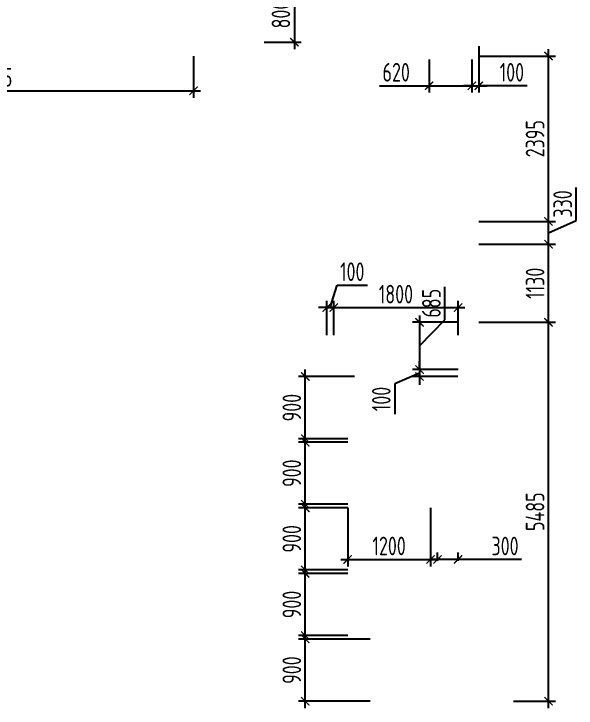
# Model space of a CAD drawing. Header units: millimetres. Extents: x -350007 to 535970, y -888 to 133718.
# Drawn here: x -31934 to -23791, y 61556 to 71606 of the extents above; entities that cross this region are included whole.
import ezdxf

# ---------------------------------------------------------------- set-up
doc = ezdxf.new("R2010")
doc.units = ezdxf.units.MM
doc.layers.add('АР_Размеры нов.', color=15, linetype='Continuous', lineweight=0)
doc.styles.add('ISOCPEUR', font='isocpeur.ttf', dxfattribs={"width": 0.7})
doc.dimstyles.new('R_100', dxfattribs={"dimtxt": 270, "dimasz": 120, "dimexe": 100, "dimexo": 0, "dimgap": 60, "dimtad": 1, "dimdec": 0, "dimrnd": 5, "dimzin": 0, "dimdsep": 46, "dimtxsty": 'ISOCPEUR', "dimblk": 'ARCHTICK', "dimcen": 0, "dimdle": 100, "dimclrd": 256, "dimclre": 256, "dimclrt": 256, "dimadec": 0, "dimazin": 0, "dimtfac": 2, "dimtdec": 0, "dimtofl": 0, "dimtmove": 1, "dimatfit": 3, "dimfxl": 1, "dimtvp": 3, "dimtolj": 1, "dimtzin": 0, "dimarcsym": 0})

# ---------------------------------------------------------------- blocks, each defined once
blk = doc.blocks.new('_ArchTick')
at = {"color": 0, "linetype": 'ByBlock', "const_width": 0.15}
blk.add_lwpolyline([(-0.5, -0.5), (0.5, 0.5)], dxfattribs=at)
blk = doc.blocks.new('*D2837')
at = {"layer": 'АР_Размеры нов.', "lineweight": -2, "ltscale": 500, "transparency": 16777216}
for p, q in [((-27714, 61556), (-27714, 62656)), ((-26772, 62556), (-27814, 62556)), ((-26772, 61656), (-27814, 61656))]:
    blk.add_line(p, q, dxfattribs=at)
at = {"layer": 'АР_Размеры нов.', "lineweight": -2, "ltscale": 500, "transparency": 16777216, "xscale": 120, "yscale": 120, "zscale": 120}
for p, rotation in [((-27714, 62556), 90), ((-27714, 61656), 270)]:
    blk.add_blockref('_ArchTick', p, dxfattribs=dict(at, rotation=rotation))
at = {"layer": 'АР_Размеры нов.', "lineweight": 13, "ltscale": 500, "transparency": 16777216, "insert": (-27909, 62106), "char_height": 270, "attachment_point": 5, "rotation": 90, "style": 'ISOCPEUR'}
blk.add_mtext('\\A1;900', dxfattribs=at)
blk = doc.blocks.new('*D2035')
at = {"layer": 'АР_Размеры нов.', "lineweight": -2, "ltscale": 500, "transparency": 16777216}
for p, q in [((-25692, 67177), (-25692, 67656)), ((-26060, 67241), (-26060, 66357)), ((-25501, 67141), (-26160, 67141)), ((-26060, 66799), (-25692, 67177)), ((-25501, 66457), (-26160, 66457))]:
    blk.add_line(p, q, dxfattribs=at)
at = {"layer": 'АР_Размеры нов.', "lineweight": -2, "ltscale": 500, "transparency": 16777216, "xscale": 120, "yscale": 120, "zscale": 120}
for p, rotation in [((-26060, 67141), 90), ((-26060, 66457), 270)]:
    blk.add_blockref('_ArchTick', p, dxfattribs=dict(at, rotation=rotation))
at = {"layer": 'АР_Размеры нов.', "lineweight": 13, "ltscale": 500, "transparency": 16777216, "insert": (-25887, 67417), "char_height": 270, "attachment_point": 5, "rotation": 90, "style": 'ISOCPEUR'}
blk.add_mtext('\\A1;685', dxfattribs=at)
blk = doc.blocks.new('*D2036')
at = {"layer": 'АР_Размеры нов.', "lineweight": -2, "ltscale": 500, "transparency": 16777216}
for p, q in [((-26060, 66457), (-26060, 66577)), ((-25501, 66457), (-26160, 66457)), ((-26060, 66457), (-26060, 66357)), ((-26060, 66407), (-26418, 66251)), ((-25503, 66357), (-26160, 66357)), ((-26060, 66357), (-26060, 66237)), ((-26418, 66251), (-26418, 65810))]:
    blk.add_line(p, q, dxfattribs=at)
at = {"layer": 'АР_Размеры нов.', "lineweight": -2, "ltscale": 500, "transparency": 16777216, "xscale": 120, "yscale": 120, "zscale": 120}
for p, rotation in [((-26060, 66457), 270), ((-26060, 66357), 90)]:
    blk.add_blockref('_ArchTick', p, dxfattribs=dict(at, rotation=rotation))
at = {"layer": 'АР_Размеры нов.', "lineweight": 13, "ltscale": 500, "transparency": 16777216, "insert": (-26613, 66031), "char_height": 270, "attachment_point": 5, "rotation": 90, "style": 'ISOCPEUR'}
blk.add_mtext('\\A1;100', dxfattribs=at)
blk = doc.blocks.new('*D2037')
at = {"layer": 'АР_Размеры нов.', "lineweight": -2, "ltscale": 500, "transparency": 16777216}
for p, q in [((-27302, 66957), (-27302, 67454)), ((-25501, 66957), (-25501, 67454)), ((-27402, 67354), (-25401, 67354))]:
    blk.add_line(p, q, dxfattribs=at)
at = {"layer": 'АР_Размеры нов.', "lineweight": -2, "ltscale": 500, "transparency": 16777216, "xscale": 120, "yscale": 120, "zscale": 120, "rotation": 180}
blk.add_blockref('_ArchTick', (-27302, 67354), dxfattribs=at)
at = {"layer": 'АР_Размеры нов.', "lineweight": -2, "ltscale": 500, "transparency": 16777216, "xscale": 120, "yscale": 120, "zscale": 120}
blk.add_blockref('_ArchTick', (-25501, 67354), dxfattribs=at)
at = {"layer": 'АР_Размеры нов.', "lineweight": 13, "ltscale": 500, "transparency": 16777216, "insert": (-26401, 67549), "char_height": 270, "attachment_point": 5, "style": 'ISOCPEUR'}
blk.add_mtext('\\A1;1800', dxfattribs=at)
blk = doc.blocks.new('*D2038')
at = {"layer": 'АР_Размеры нов.', "lineweight": -2, "ltscale": 500, "transparency": 16777216}
for p, q in [((-27352, 67354), (-27254, 67679)), ((-27254, 67679), (-26813, 67679)), ((-27402, 66957), (-27402, 67454)), ((-27302, 66957), (-27302, 67454)), ((-27402, 67354), (-27522, 67354)), ((-27302, 67354), (-27402, 67354)), ((-27302, 67354), (-27182, 67354))]:
    blk.add_line(p, q, dxfattribs=at)
at = {"layer": 'АР_Размеры нов.', "lineweight": -2, "ltscale": 500, "transparency": 16777216, "xscale": 120, "yscale": 120, "zscale": 120}
blk.add_blockref('_ArchTick', (-27402, 67354), dxfattribs=at)
at = {"layer": 'АР_Размеры нов.', "lineweight": -2, "ltscale": 500, "transparency": 16777216, "xscale": 120, "yscale": 120, "zscale": 120, "rotation": 180}
blk.add_blockref('_ArchTick', (-27302, 67354), dxfattribs=at)
at = {"layer": 'АР_Размеры нов.', "lineweight": 13, "ltscale": 500, "transparency": 16777216, "insert": (-27034, 67874), "char_height": 270, "attachment_point": 5, "style": 'ISOCPEUR'}
blk.add_mtext('\\A1;100', dxfattribs=at)
blk = doc.blocks.new('*D2039')
at = {"layer": 'АР_Размеры нов.', "lineweight": -2, "ltscale": 500, "transparency": 16777216}
for p, q in [((-27714, 62506), (-27714, 63606)), ((-27100, 63506), (-27814, 63506)), ((-27100, 62606), (-27814, 62606))]:
    blk.add_line(p, q, dxfattribs=at)
at = {"layer": 'АР_Размеры нов.', "lineweight": -2, "ltscale": 500, "transparency": 16777216, "xscale": 120, "yscale": 120, "zscale": 120}
for p, rotation in [((-27714, 63506), 90), ((-27714, 62606), 270)]:
    blk.add_blockref('_ArchTick', p, dxfattribs=dict(at, rotation=rotation))
at = {"layer": 'АР_Размеры нов.', "lineweight": 13, "ltscale": 500, "transparency": 16777216, "insert": (-27909, 63056), "char_height": 270, "attachment_point": 5, "rotation": 90, "style": 'ISOCPEUR'}
blk.add_mtext('\\A1;900', dxfattribs=at)
blk = doc.blocks.new('*D2040')
at = {"layer": 'АР_Размеры нов.', "lineweight": -2, "ltscale": 500, "transparency": 16777216}
for p, q in [((-27714, 63456), (-27714, 64556)), ((-27100, 64456), (-27814, 64456)), ((-27100, 63556), (-27814, 63556))]:
    blk.add_line(p, q, dxfattribs=at)
at = {"layer": 'АР_Размеры нов.', "lineweight": -2, "ltscale": 500, "transparency": 16777216, "xscale": 120, "yscale": 120, "zscale": 120}
for p, rotation in [((-27714, 64456), 90), ((-27714, 63556), 270)]:
    blk.add_blockref('_ArchTick', p, dxfattribs=dict(at, rotation=rotation))
at = {"layer": 'АР_Размеры нов.', "lineweight": 13, "ltscale": 500, "transparency": 16777216, "insert": (-27909, 64006), "char_height": 270, "attachment_point": 5, "rotation": 90, "style": 'ISOCPEUR'}
blk.add_mtext('\\A1;900', dxfattribs=at)
blk = doc.blocks.new('*D2041')
at = {"layer": 'АР_Размеры нов.', "lineweight": -2, "ltscale": 500, "transparency": 16777216}
for p, q in [((-27714, 64406), (-27714, 65506)), ((-27100, 65406), (-27814, 65406)), ((-27100, 64506), (-27814, 64506))]:
    blk.add_line(p, q, dxfattribs=at)
at = {"layer": 'АР_Размеры нов.', "lineweight": -2, "ltscale": 500, "transparency": 16777216, "xscale": 120, "yscale": 120, "zscale": 120}
for p, rotation in [((-27714, 65406), 90), ((-27714, 64506), 270)]:
    blk.add_blockref('_ArchTick', p, dxfattribs=dict(at, rotation=rotation))
at = {"layer": 'АР_Размеры нов.', "lineweight": 13, "ltscale": 500, "transparency": 16777216, "insert": (-27909, 64956), "char_height": 270, "attachment_point": 5, "rotation": 90, "style": 'ISOCPEUR'}
blk.add_mtext('\\A1;900', dxfattribs=at)
blk = doc.blocks.new('*D2042')
at = {"layer": 'АР_Размеры нов.', "lineweight": -2, "ltscale": 500, "transparency": 16777216}
for p, q in [((-27714, 65356), (-27714, 66457)), ((-27002, 66357), (-27814, 66357)), ((-27100, 65456), (-27814, 65456))]:
    blk.add_line(p, q, dxfattribs=at)
at = {"layer": 'АР_Размеры нов.', "lineweight": -2, "ltscale": 500, "transparency": 16777216, "xscale": 120, "yscale": 120, "zscale": 120}
for p, rotation in [((-27714, 66357), 90), ((-27714, 65456), 270)]:
    blk.add_blockref('_ArchTick', p, dxfattribs=dict(at, rotation=rotation))
at = {"layer": 'АР_Размеры нов.', "lineweight": 13, "ltscale": 500, "transparency": 16777216, "insert": (-27909, 65906), "char_height": 270, "attachment_point": 5, "rotation": 90, "style": 'ISOCPEUR'}
blk.add_mtext('\\A1;900', dxfattribs=at)
blk = doc.blocks.new('*D2043')
at = {"layer": 'АР_Размеры нов.', "lineweight": -2, "ltscale": 500, "transparency": 16777216}
for p, q in [((-25800, 63689), (-25800, 63808)), ((-25501, 63689), (-25501, 63808)), ((-25401, 63708), (-25900, 63708)), ((-24582, 63708), (-25501, 63708))]:
    blk.add_line(p, q, dxfattribs=at)
at = {"layer": 'АР_Размеры нов.', "lineweight": -2, "ltscale": 500, "transparency": 16777216, "xscale": 120, "yscale": 120, "zscale": 120, "rotation": 180}
blk.add_blockref('_ArchTick', (-25800, 63708), dxfattribs=at)
at = {"layer": 'АР_Размеры нов.', "lineweight": -2, "ltscale": 500, "transparency": 16777216, "xscale": 120, "yscale": 120, "zscale": 120}
blk.add_blockref('_ArchTick', (-25501, 63708), dxfattribs=at)
at = {"layer": 'АР_Размеры нов.', "lineweight": 13, "ltscale": 500, "transparency": 16777216, "insert": (-24821, 63903), "char_height": 270, "attachment_point": 5, "style": 'ISOCPEUR'}
blk.add_mtext('\\A1;300', dxfattribs=at)
blk = doc.blocks.new('*D2044')
at = {"layer": 'АР_Размеры нов.', "lineweight": -2, "ltscale": 500, "transparency": 16777216}
for p, q in [((-27100, 64456), (-27100, 63608)), ((-25900, 64456), (-25900, 63608)), ((-27200, 63708), (-25800, 63708))]:
    blk.add_line(p, q, dxfattribs=at)
at = {"layer": 'АР_Размеры нов.', "lineweight": -2, "ltscale": 500, "transparency": 16777216, "xscale": 120, "yscale": 120, "zscale": 120, "rotation": 180}
blk.add_blockref('_ArchTick', (-27100, 63708), dxfattribs=at)
at = {"layer": 'АР_Размеры нов.', "lineweight": -2, "ltscale": 500, "transparency": 16777216, "xscale": 120, "yscale": 120, "zscale": 120}
blk.add_blockref('_ArchTick', (-25900, 63708), dxfattribs=at)
at = {"layer": 'АР_Размеры нов.', "lineweight": 13, "ltscale": 500, "transparency": 16777216, "insert": (-26500, 63903), "char_height": 270, "attachment_point": 5, "style": 'ISOCPEUR'}
blk.add_mtext('\\A1;1200', dxfattribs=at)
blk = doc.blocks.new('*D2045')
at = {"layer": 'АР_Размеры нов.', "lineweight": -2, "ltscale": 500, "transparency": 16777216}
for p, q in [((-24191, 61556), (-24191, 67241)), ((-25201, 67141), (-24091, 67141)), ((-24698, 61656), (-24091, 61656))]:
    blk.add_line(p, q, dxfattribs=at)
at = {"layer": 'АР_Размеры нов.', "lineweight": -2, "ltscale": 500, "transparency": 16777216, "xscale": 120, "yscale": 120, "zscale": 120}
for p, rotation in [((-24191, 67141), 90), ((-24191, 61656), 270)]:
    blk.add_blockref('_ArchTick', p, dxfattribs=dict(at, rotation=rotation))
at = {"layer": 'АР_Размеры нов.', "lineweight": 13, "ltscale": 500, "transparency": 16777216, "insert": (-24386, 64399), "char_height": 270, "attachment_point": 5, "rotation": 90, "style": 'ISOCPEUR'}
blk.add_mtext('\\A1;5485', dxfattribs=at)
blk = doc.blocks.new('*D2046')
at = {"layer": 'АР_Размеры нов.', "lineweight": -2, "ltscale": 500, "transparency": 16777216}
for p, q in [((-24191, 67041), (-24191, 68371)), ((-25201, 68271), (-24091, 68271)), ((-25201, 67141), (-24091, 67141))]:
    blk.add_line(p, q, dxfattribs=at)
at = {"layer": 'АР_Размеры нов.', "lineweight": -2, "ltscale": 500, "transparency": 16777216, "xscale": 120, "yscale": 120, "zscale": 120}
for p, rotation in [((-24191, 68271), 90), ((-24191, 67141), 270)]:
    blk.add_blockref('_ArchTick', p, dxfattribs=dict(at, rotation=rotation))
at = {"layer": 'АР_Размеры нов.', "lineweight": 13, "ltscale": 500, "transparency": 16777216, "insert": (-24386, 67706), "char_height": 270, "attachment_point": 5, "rotation": 90, "style": 'ISOCPEUR'}
blk.add_mtext('\\A1;1130', dxfattribs=at)
blk = doc.blocks.new('*D2047')
at = {"layer": 'АР_Размеры нов.', "lineweight": -2, "ltscale": 500, "transparency": 16777216}
for p, q in [((-23791, 68615), (-23791, 69094)), ((-24191, 68171), (-24191, 68702)), ((-25201, 68602), (-24091, 68602)), ((-24191, 68437), (-23791, 68615)), ((-25201, 68271), (-24091, 68271))]:
    blk.add_line(p, q, dxfattribs=at)
at = {"layer": 'АР_Размеры нов.', "lineweight": -2, "ltscale": 500, "transparency": 16777216, "xscale": 120, "yscale": 120, "zscale": 120}
for p, rotation in [((-24191, 68602), 90), ((-24191, 68271), 270)]:
    blk.add_blockref('_ArchTick', p, dxfattribs=dict(at, rotation=rotation))
at = {"layer": 'АР_Размеры нов.', "lineweight": 13, "ltscale": 500, "transparency": 16777216, "insert": (-23986, 68855), "char_height": 270, "attachment_point": 5, "rotation": 90, "style": 'ISOCPEUR'}
blk.add_mtext('\\A1;330', dxfattribs=at)
blk = doc.blocks.new('*D2048')
at = {"layer": 'АР_Размеры нов.', "lineweight": -2, "ltscale": 500, "transparency": 16777216}
for p, q in [((-24191, 68502), (-24191, 71096)), ((-25201, 70996), (-24091, 70996)), ((-25201, 68602), (-24091, 68602))]:
    blk.add_line(p, q, dxfattribs=at)
at = {"layer": 'АР_Размеры нов.', "lineweight": -2, "ltscale": 500, "transparency": 16777216, "xscale": 120, "yscale": 120, "zscale": 120}
for p, rotation in [((-24191, 70996), 90), ((-24191, 68602), 270)]:
    blk.add_blockref('_ArchTick', p, dxfattribs=dict(at, rotation=rotation))
at = {"layer": 'АР_Размеры нов.', "lineweight": 13, "ltscale": 500, "transparency": 16777216, "insert": (-24386, 69799), "char_height": 270, "attachment_point": 5, "rotation": 90, "style": 'ISOCPEUR'}
blk.add_mtext('\\A1;2395', dxfattribs=at)
blk = doc.blocks.new('*D2078')
at = {"layer": 'АР_Размеры нов.', "lineweight": -2, "ltscale": 500, "transparency": 16777216}
for p, q in [((-25921, 70948), (-25921, 70466)), ((-25301, 70948), (-25301, 70466)), ((-26637, 70566), (-25921, 70566)), ((-26021, 70566), (-25201, 70566))]:
    blk.add_line(p, q, dxfattribs=at)
at = {"layer": 'АР_Размеры нов.', "lineweight": -2, "ltscale": 500, "transparency": 16777216, "xscale": 120, "yscale": 120, "zscale": 120, "rotation": 180}
blk.add_blockref('_ArchTick', (-25921, 70566), dxfattribs=at)
at = {"layer": 'АР_Размеры нов.', "lineweight": -2, "ltscale": 500, "transparency": 16777216, "xscale": 120, "yscale": 120, "zscale": 120}
blk.add_blockref('_ArchTick', (-25301, 70566), dxfattribs=at)
at = {"layer": 'АР_Размеры нов.', "lineweight": 13, "ltscale": 500, "transparency": 16777216, "insert": (-26397, 70761), "char_height": 270, "attachment_point": 5, "style": 'ISOCPEUR'}
blk.add_mtext('\\A1;620', dxfattribs=at)
blk = doc.blocks.new('*D2079')
at = {"layer": 'АР_Размеры нов.', "lineweight": -2, "ltscale": 500, "transparency": 16777216}
for p, q in [((-25201, 71139), (-25201, 70466)), ((-25301, 70948), (-25301, 70466)), ((-25301, 70566), (-25421, 70566)), ((-25301, 70566), (-25201, 70566)), ((-25201, 70566), (-25081, 70566)), ((-24502, 70566), (-25201, 70566))]:
    blk.add_line(p, q, dxfattribs=at)
at = {"layer": 'АР_Размеры нов.', "lineweight": -2, "ltscale": 500, "transparency": 16777216, "xscale": 120, "yscale": 120, "zscale": 120}
blk.add_blockref('_ArchTick', (-25301, 70566), dxfattribs=at)
at = {"layer": 'АР_Размеры нов.', "lineweight": -2, "ltscale": 500, "transparency": 16777216, "xscale": 120, "yscale": 120, "zscale": 120, "rotation": 180}
blk.add_blockref('_ArchTick', (-25201, 70566), dxfattribs=at)
at = {"layer": 'АР_Размеры нов.', "lineweight": 13, "ltscale": 500, "transparency": 16777216, "insert": (-24722, 70761), "char_height": 270, "attachment_point": 5, "style": 'ISOCPEUR'}
blk.add_mtext('\\A1;100', dxfattribs=at)
blk = doc.blocks.new('*D2083')
at = {"layer": 'АР_Размеры нов.', "lineweight": -2, "ltscale": 500, "transparency": 16777216}
for p, q in [((-35127, 70996), (-35127, 70393)), ((-29331, 70996), (-29331, 70393)), ((-35227, 70493), (-29231, 70493))]:
    blk.add_line(p, q, dxfattribs=at)
at = {"layer": 'АР_Размеры нов.', "lineweight": -2, "ltscale": 500, "transparency": 16777216, "xscale": 120, "yscale": 120, "zscale": 120, "rotation": 180}
blk.add_blockref('_ArchTick', (-35127, 70493), dxfattribs=at)
at = {"layer": 'АР_Размеры нов.', "lineweight": -2, "ltscale": 500, "transparency": 16777216, "xscale": 120, "yscale": 120, "zscale": 120}
blk.add_blockref('_ArchTick', (-29331, 70493), dxfattribs=at)
at = {"layer": 'АР_Размеры нов.', "lineweight": 13, "ltscale": 500, "transparency": 16777216, "insert": (-32229, 70688), "char_height": 270, "attachment_point": 5, "style": 'ISOCPEUR'}
blk.add_mtext('\\A1;5795', dxfattribs=at)
blk = doc.blocks.new('*D2084')
at = {"layer": 'АР_Размеры нов.', "lineweight": -2, "ltscale": 500, "transparency": 16777216}
for p, q in [((-27872, 72098), (-27872, 71096)), ((-29131, 71998), (-27772, 71998)), ((-28311, 71196), (-27772, 71196))]:
    blk.add_line(p, q, dxfattribs=at)
at = {"layer": 'АР_Размеры нов.', "lineweight": -2, "ltscale": 500, "transparency": 16777216, "xscale": 120, "yscale": 120, "zscale": 120}
for p, rotation in [((-27872, 71998), 90), ((-27872, 71196), 270)]:
    blk.add_blockref('_ArchTick', p, dxfattribs=dict(at, rotation=rotation))
at = {"layer": 'АР_Размеры нов.', "lineweight": 13, "ltscale": 500, "transparency": 16777216, "insert": (-28067, 71597), "char_height": 270, "attachment_point": 5, "rotation": 90, "style": 'ISOCPEUR'}
blk.add_mtext('\\A1;800', dxfattribs=at)

msp = doc.modelspace()

# ---------------------------------------------------------------- dimensions: what is measured, and where the dimension line sits
at = {"layer": 'АР_Размеры нов.', "lineweight": 13, "ltscale": 500}
for base, p1, p2, override, picture, middle in [((-27871.8684, 71195.6877), (-29130.6975, 71998.1647), (-28311.1611, 71195.6877), {"dimpost": '\\X', "dimfxl": 2.5, "dimarcsym": 1}, '*D2084', (-28066.8684, 71596.9262)), ((-24191.4, 70995.7), (-25200.7, 68601.9), (-25200.7, 70995.7), {"dimpost": '\\X'}, '*D2048', (-24386.4, 69798.8)), ((-24191.4, 68271.4), (-25200.7, 67141.4), (-25200.7, 68271.4), {"dimpost": '\\X'}, '*D2046', (-24386.4, 67706.4)), ((-24191.4, 67141.4), (-24697.7, 61655.7), (-25200.7, 67141.4), {"dimpost": '\\X'}, '*D2045', (-24386.4, 64398.5)), ((-27714.4, 66356.9), (-27099.9, 65455.7), (-27002.1, 66356.9), {"dimpost": '\\X'}, '*D2042', (-27909.4, 65906.3)), ((-27714.4, 65405.7), (-27099.9, 64505.7), (-27099.9, 65405.7), {"dimpost": '\\X'}, '*D2041', (-27909.4, 64955.7)), ((-27714.4, 64455.7), (-27099.9, 63555.7), (-27099.9, 64455.7), {"dimpost": '\\X'}, '*D2040', (-27909.4, 64005.7)), ((-27714.4, 63505.7), (-27099.9, 62605.7), (-27099.9, 63505.7), {"dimpost": '\\X'}, '*D2039', (-27909.4, 63055.7)), ((-27714.4, 62555.7), (-26772.5, 61655.7), (-26772.5, 62555.7), {"dimpost": '\\X'}, '*D2837', (-27909.4, 62105.7))]:
    dim = msp.add_linear_dim(base=base, p1=p1, p2=p2, angle=90, dimstyle='R_100', override=override, dxfattribs=at)
    dim.commit()
    dim.dimension.update_dxf_attribs({"geometry": picture, "text_midpoint": middle})
for base, p1, p2, picture, middle in [((-25200.7, 70565.8), (-25300.7, 70948.1), (-25200.7, 71138.9), '*D2079', (-24722.3, 70540.5)), ((-25300.7, 70565.8), (-25920.8, 70948.1), (-25300.7, 70948.1), '*D2078', (-26397, 70530)), ((-25800.4, 63707.7), (-25500.7, 63688.9), (-25800.4, 63688.9), '*D2043', (-24821.1, 63523.3))]:
    dim = msp.add_linear_dim(base=base, p1=p1, p2=p2, dimstyle='R_100', override={"dimpost": '\\X'}, dxfattribs=at)
    dim.commit()
    dim.dimension.update_dxf_attribs({"geometry": picture, "text_midpoint": middle, "dimtype": 160})
for base, p1, p2, override, picture, middle in [((-29330.7, 70493.3), (-35127.3, 70995.7), (-29330.7, 70995.7), {"dimpost": '\\X', "dimfxl": 2.5, "dimarcsym": 2}, '*D2083', (-32229, 70688.3)), ((-27401.7, 67354.5), (-27301.7, 66956.9), (-27401.7, 66956.9), {"dimpost": '\\X'}, '*D2038', (-27194.2, 67874.5)), ((-25500.7, 67354.5), (-27301.7, 66956.9), (-25500.7, 66956.9), {"dimpost": '\\X'}, '*D2037', (-26401.2, 67549.5)), ((-25899.9, 63707.7), (-27099.9, 64455.7), (-25899.9, 64455.7), {"dimpost": '\\X'}, '*D2044', (-26499.9, 63902.7))]:
    dim = msp.add_linear_dim(base=base, p1=p1, p2=p2, dimstyle='R_100', override=override, dxfattribs=at)
    dim.commit()
    dim.dimension.update_dxf_attribs({"geometry": picture, "text_midpoint": middle})
for base, p1, p2, picture, middle in [((-24191.354, 68601.9438), (-25200.6975, 68271.3605), (-25200.6631, 68601.9438), '*D2047', (-23791.354, 68675.1521)), ((-26059.7419, 66456.9319), (-25500.6975, 67141.3633), (-25500.6975, 66456.9319), '*D2035', (-25691.827, 67237.3893)), ((-26059.7, 66356.9), (-25500.7, 66456.9), (-25503.2, 66356.9), '*D2036', (-26417.6, 66191.2))]:
    dim = msp.add_linear_dim(base=base, p1=p1, p2=p2, angle=90, dimstyle='R_100', override={"dimpost": '\\X'}, dxfattribs=at)
    dim.commit()
    dim.dimension.update_dxf_attribs({"geometry": picture, "text_midpoint": middle, "dimtype": 160})

doc.saveas('drawing.dxf')
